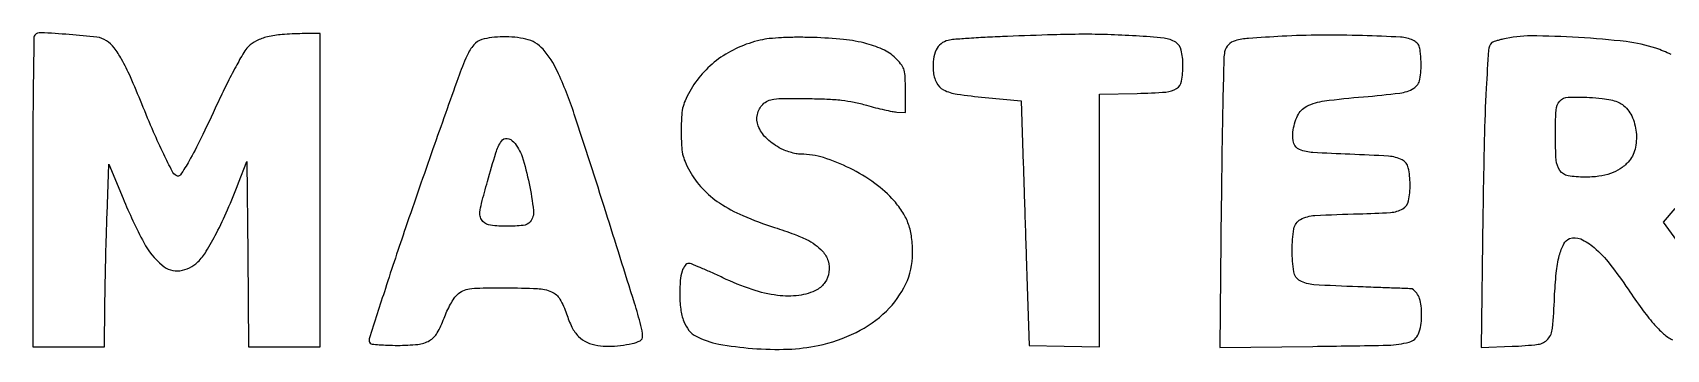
# Model space of a CAD drawing. Extents: x 8694 to 20248, y -4045 to 2404.
# Drawn here: x 10293 to 10861, y 2294 to 2404 of the extents above; entities that cross this region are included whole.
import ezdxf

# ---------------------------------------------------------------- set-up
doc = ezdxf.new("R2010")
doc.units = 0
doc.header["$MEASUREMENT"] = 0

msp = doc.modelspace()

# ---------------------------------------------------------------- linework, layer by layer
for points in [[(10293.77, 2403.12, 0.188878), (10293.46, 2402.37, 0.000265), (10293.24, 2386.75, 0.002128), (10293.08, 2369.2, 0.001304), (10293.02, 2348.5), (10293.02, 2294.67), (10305.52, 2294.67), (10318.02, 2294.67), (10318.14, 2308.92, -0.002516), (10318.23, 2315.63, -0.001251), (10318.41, 2324.13, -0.001242), (10318.64, 2332.93, -0.001824), (10318.89, 2340.67), (10319.52, 2358.17), (10324.46, 2346.25, 0.023368), (10331.65, 2330.97, 0.095455), (10338.04, 2323.01, 0.207833), (10344.2, 2321.15, 0.168948), (10350.46, 2324.18, 0.059598), (10353.4, 2327.91, 0.017813), (10356.95, 2334.24, 0.016064), (10360.77, 2342.27, 0.010846), (10364.63, 2351.66), (10367.52, 2359.14), (10367.79, 2326.91), (10368.05, 2294.67), (10380.54, 2294.67), (10393.02, 2294.67), (10393.02, 2349.17), (10393.02, 2403.67), (10386.77, 2403.61, 0.016603), (10379.75, 2403.31, 0.040301), (10374.64, 2402.5, 0.0553), (10370.83, 2401.13, 0.08224), (10367.96, 2399.07, 0.064908), (10366.41, 2397.05, 0.007551), (10363.63, 2392.08, 0.008858), (10360.47, 2385.97, 0.006745), (10357.22, 2379.17, -0.004675), (10351.44, 2366.95, -0.016874), (10347.42, 2359.34, -0.018269), (10344.44, 2354.52, -0.403028), (10342.96, 2354.21, -0.135735), (10341.54, 2355.75, -0.007548), (10338.59, 2361.66, -0.010235), (10335.08, 2369.37, -0.005264), (10330.98, 2379.17, 0.007339), (10326.99, 2388.62, 0.023874), (10323.95, 2394.71, 0.036285), (10321.31, 2398.72, 0.08406), (10318.68, 2401.16, 0.116933), (10315.34, 2402.37, 0.008932), (10305.75, 2403.3, 0.006182), (10295.86, 2403.95, 0.219229)], [(10632.02, 2402.66, 0.003132), (10625.09, 2402.35, 0.004057), (10618.74, 2401.98, 0.003076), (10613.42, 2401.59, 0.03603), (10611.37, 2401.27, 0.113236), (10608.9, 2400.08, 0.111316), (10607.18, 2397.93, 0.086915), (10606.27, 2394.78, 0.044783), (10606.21, 2390.66, 0.093874), (10607.3, 2386.56, 0.163881), (10609.73, 2384.06, 0.083102), (10614.46, 2382.56, 0.012971), (10624.23, 2381.42), (10636.81, 2380.29), (10637.5, 2358.23, 0.000129), (10637.81, 2348.3, 0.00008), (10638.18, 2336.63, 0.00008), (10638.54, 2325.11, 0.000145), (10638.85, 2315.67), (10639.52, 2295.17), (10651.77, 2294.89), (10664.02, 2294.61), (10664.02, 2338.56), (10664.02, 2382.51), (10677.1, 2382.84, 0.010543), (10687.11, 2383.3, 0.122484), (10690.82, 2384.5, 0.214897), (10692.54, 2387.05, 0.042333), (10693.02, 2392.71, 0.056678), (10692.43, 2397.92, 0.200139), (10690.51, 2400.6, 0.111961), (10686.45, 2402, 0.012702), (10676.7, 2402.81, 0.006041), (10666.78, 2403.26, 0.009116), (10658.13, 2403.39, 0.006873), (10647.89, 2403.21, 0.001969)], [(10727.52, 2402.68, 0.004449), (10715.86, 2401.95, 0.047405), (10711.18, 2401.16, 0.137732), (10708.82, 2399.76, 0.137749), (10707.53, 2397.34, 0.047347), (10707.25, 2394.93, 0.000678), (10706.9, 2380.46, 0.00187), (10706.59, 2363.65, 0.001231), (10706.35, 2344.32), (10705.85, 2294.46), (10738.23, 2294.82, 0.002671), (10764.33, 2295.24, 0.061226), (10771.71, 2296.31, 0.237), (10774.9, 2299.17, 0.093717), (10776.02, 2305.12, 0.021494), (10775.86, 2308.88, 0.061296), (10775.32, 2311.44, 0.084652), (10774.31, 2313.29, 0.075914), (10772.7, 2314.79, 0.140661), (10772.54, 2314.85, 0.000069), (10767.1, 2315.06, 0.000956), (10761.04, 2315.29, 0.000582), (10753.88, 2315.54, -0.006402), (10738.5, 2316.26, -0.112548), (10733.74, 2317.64, -0.232015), (10731.59, 2320.74, -0.03784), (10731.02, 2328.25, -0.041286), (10731.64, 2335.75, -0.230372), (10733.91, 2338.95, -0.112743), (10738.89, 2340.35, -0.007127), (10754.2, 2340.92, 0.010551), (10765.23, 2341.4, 0.114839), (10769.46, 2342.68, 0.214866), (10771.44, 2345.41, 0.050586), (10772.02, 2351.17, 0.055663), (10771.37, 2356.98, 0.224769), (10769.23, 2359.71, 0.10035), (10764.55, 2360.97, 0.007273), (10751.1, 2361.64, -0.005954), (10738.21, 2362.24, -0.078468), (10733.56, 2363.26, -0.234177), (10731.62, 2365.39, -0.098067), (10731.29, 2369.37, -0.081096), (10732.9, 2375.07, -0.169204), (10736.07, 2378.34, -0.084518), (10742.22, 2380.22, -0.011186), (10755.8, 2381.64, 0.009833), (10768.45, 2382.94, 0.106593), (10773.27, 2384.61, 0.213637), (10775.41, 2387.72, 0.057507), (10775.82, 2393.82, 0.01068), (10775.57, 2397.47, 0.067074), (10775.16, 2399.29, 0.122392), (10774.38, 2400.42, 0.073239), (10773.02, 2401.31, 0.09521), (10768.73, 2402.38, 0.005831), (10755.48, 2402.93, 0.009371), (10740.98, 2403.1, 0.011709)], [(10449.22, 2401.54, 0.148802), (10446.4, 2399.71, 0.069796), (10444.08, 2396, 0.019563), (10440.96, 2388.21, 0.001085), (10432.22, 2363.53, 0.002059), (10422.71, 2336.11, 0.004458), (10415.67, 2314.94, 0.001049), (10410.06, 2297.41, 0.280286), (10410.43, 2295.93, 0.170436), (10411.06, 2295.63, 0.007454), (10413.52, 2295.39, 0.011925), (10416.51, 2295.23, 0.008157), (10419.9, 2295.17, 0.02481), (10427.01, 2295.52, 0.107366), (10431.01, 2296.82, 0.130312), (10433.7, 2299.51, 0.043975), (10436.07, 2304.58, -0.021227), (10437.08, 2307.03, -0.019248), (10438.33, 2309.46, -0.01967), (10439.61, 2311.55, -0.056666), (10440.71, 2312.85, -0.077313), (10442.63, 2314.16, -0.076949), (10444.87, 2314.84, -0.031453), (10448.56, 2315.11, -0.003148), (10457.4, 2315.17, -0.01093), (10468.54, 2314.93, -0.089908), (10473.47, 2313.81, -0.160478), (10476.38, 2311.25, -0.056702), (10478.67, 2306.12, 0.0398), (10480.54, 2301.49, 0.078793), (10482.84, 2298.28, 0.091151), (10485.78, 2296.23, 0.06995), (10489.53, 2295.12, 0.039923), (10493.21, 2294.86, 0.025707), (10497.48, 2295.13, 0.025665), (10501.48, 2295.79, 0.06688), (10504.22, 2296.79, 0.294191), (10505.14, 2298.42, 0.050618), (10504.55, 2302.1, 0.011134), (10502.3, 2309.87, 0.000343), (10492.31, 2341.67, 0.00337), (10481.36, 2375.62, 0.028708), (10475.49, 2390.49, 0.072288), (10470.49, 2398.16, 0.15731), (10464.52, 2401.71, 0.031288), (10460.67, 2402.34, 0.027663), (10456.62, 2402.52, 0.028331), (10452.68, 2402.25, 0.039058)], [(10546.02, 2401.34, 0.048039), (10538.37, 2398.76, 0.05175), (10531.55, 2394.81, 0.053203), (10525.85, 2389.66, 0.056629), (10521.51, 2383.53, 0.022408), (10519.89, 2380.26, 0.051058), (10519.05, 2377.64, 0.041647), (10518.66, 2374.6, 0.010852), (10518.55, 2369.67, 0.010854), (10518.66, 2364.74, 0.041676), (10519.05, 2361.7, 0.051068), (10519.89, 2359.08, 0.022366), (10521.51, 2355.81, 0.063174), (10525.94, 2349.72, 0.057028), (10531.89, 2344.7, 0.04575), (10539.99, 2340.32, 0.022124), (10551.02, 2336.17, -0.007958), (10557.86, 2333.82, -0.028168), (10562.13, 2332, -0.042556), (10565.14, 2330.17, -0.048323), (10567.66, 2327.93, -0.111845), (10569.62, 2324.54, -0.111304), (10569.93, 2320.64, -0.113806), (10568.54, 2317.04, -0.12121), (10565.75, 2314.52, -0.092663), (10559.5, 2312.53, -0.062894), (10552.02, 2312.54, -0.050262), (10543.21, 2314.58, -0.027882), (10532.98, 2318.71, 0.003999), (10528.86, 2320.61, 0.005837), (10525.19, 2322.21, 0.003046), (10522.07, 2323.51, 0.097347), (10521.27, 2323.67, 0.236401), (10519.89, 2322.98, 0.085589), (10518.86, 2320.97, 0.053315), (10518.22, 2317.71, 0.021918), (10518.02, 2313.2, 0.03178), (10518.37, 2307.77, 0.059863), (10519.44, 2303.5, 0.076794), (10521.23, 2300.37, 0.105571), (10523.73, 2298.32, 0.073681), (10531.6, 2295.63, 0.02694), (10543.29, 2294.11, 0.027119), (10555.71, 2293.84, 0.043961), (10566.18, 2295.12, 0.06185), (10579.38, 2299.67, 0.079093), (10589.88, 2307.07, 0.089545), (10596.64, 2316.52, 0.11051), (10599.01, 2327.05, 0.031432), (10598.67, 2332.68, 0.053021), (10597.59, 2337.27, 0.056132), (10595.63, 2341.35, 0.040418), (10592.6, 2345.41, 0.056076), (10585.88, 2351.51, 0.039972), (10577.17, 2356.79, 0.040749), (10568.06, 2360.47, 0.074567), (10560.17, 2361.69, -0.046948), (10558.49, 2361.85, -0.024365), (10556.44, 2362.35, -0.023997), (10554.38, 2363.08, -0.033479), (10552.62, 2363.94, -0.064064), (10547.98, 2367.44, -0.109157), (10545.34, 2371.49, -0.142365), (10545.03, 2375.51, -0.146425), (10546.93, 2379.02, -0.088076), (10548.65, 2380.21, -0.075846), (10550.76, 2380.82, -0.031693), (10554.27, 2381.06, -0.003521), (10562.3, 2381.03, -0.007379), (10569.23, 2380.85, -0.017852), (10574.34, 2380.46, -0.022296), (10578.66, 2379.78, -0.020539), (10583.02, 2378.7, 0.007691), (10586.11, 2377.85, 0.007914), (10589.2, 2377.11, 0.007707), (10591.89, 2376.55, 0.03302), (10593.52, 2376.34), (10596.52, 2376.17), (10596.52, 2383.86, 0.009253), (10596.44, 2388.5, 0.057858), (10596.07, 2390.85, 0.087962), (10595.24, 2392.6, 0.0363), (10593.56, 2394.63, 0.087044), (10589.2, 2397.83, 0.050589), (10583.1, 2400.11, 0.038678), (10575.03, 2401.58, 0.018638), (10564.52, 2402.26, 0.007823), (10558.63, 2402.34, 0.011602), (10553.47, 2402.2, 0.013251), (10549.17, 2401.87, 0.031682)], [(10845.87, 2378.94, -0.126153), (10849.09, 2374.98, -0.083143), (10850.63, 2369.28, -0.083385), (10850.23, 2363.41, -0.128328), (10847.85, 2358.94, -0.061908), (10845.04, 2356.56, -0.061043), (10841.71, 2354.92, -0.052849), (10837.67, 2353.98, -0.030969), (10832.71, 2353.67, -0.043804), (10826.93, 2354.18, -0.197926), (10824.13, 2355.96, -0.136819), (10822.82, 2359.64, -0.01755), (10822.52, 2368.12, -0.01433), (10822.78, 2377.01, -0.169007), (10824.08, 2380.16, -0.205435), (10826.94, 2381.5, -0.022571), (10834.35, 2381.42, -0.010139), (10838.79, 2381.07, -0.028445), (10841.87, 2380.59, -0.040751), (10844.13, 2379.91, -0.066131)], [(10460.28, 2365.92, -0.105769), (10463.2, 2360.83, -0.026173), (10465.66, 2351.48, -0.022015), (10467.18, 2342.05, -0.20517), (10466.04, 2338.19, -0.19434), (10463.63, 2336.89, -0.028353), (10457.96, 2336.59, -0.029299), (10452.27, 2336.94, -0.167835), (10449.59, 2338.24, -0.121983), (10448.71, 2339.71, -0.103434), (10448.54, 2341.51, -0.036251), (10449.11, 2344.56, -0.003179), (10451.16, 2352.17, -0.007809), (10454.1, 2362.16, -0.071163), (10456.04, 2366.25, -0.286838), (10457.99, 2367.13, -0.178826)]]:
    msp.add_lwpolyline(points, format="xyb", close=True)
for points in [[(10862.76, 2396.4, 0.029866), (10857.48, 2398.53, 0.051865), (10847.17, 2400.83, 0.014263), (10830.58, 2402.29, 0.01387), (10814.03, 2402.81, 0.059139), (10804.22, 2401.68, 0.008642), (10802.93, 2401.35, 0.01159), (10801.76, 2401.01, 0.008847), (10800.81, 2400.68, 0.109571), (10800.49, 2400.48, 0.180639), (10799.31, 2397.87, 0.004504), (10798.49, 2384.63, 0.007346), (10797.81, 2366.6, 0.002481), (10797.33, 2340.3), (10796.72, 2294.43), (10807.48, 2294.83, 0.02013), (10816.52, 2295.53, 0.186951), (10819.92, 2297.33, 0.156664), (10821.53, 2301.11, 0.013055), (10822.24, 2311.86, -0.014883), (10822.84, 2320.33, -0.037815), (10823.91, 2326.4, -0.054445), (10825.43, 2330.44, -0.186082), (10827.48, 2332.29, -0.199494), (10831.33, 2332.19, -0.073123), (10836.01, 2329.21, -0.048064), (10841.49, 2323.46, -0.019433), (10847.85, 2314.67, 0.010476), (10852.61, 2307.84, 0.022068), (10856.64, 2302.79, 0.028342), (10860.14, 2299.21, 0.065664), (10863.22, 2297.07, 0.072792)], [(10870.66, 2323.58), (10860.1, 2337.99), (10864.15, 2342.83, -0.005029)]]:
    msp.add_lwpolyline(points, format="xyb")

doc.saveas('drawing.dxf')
